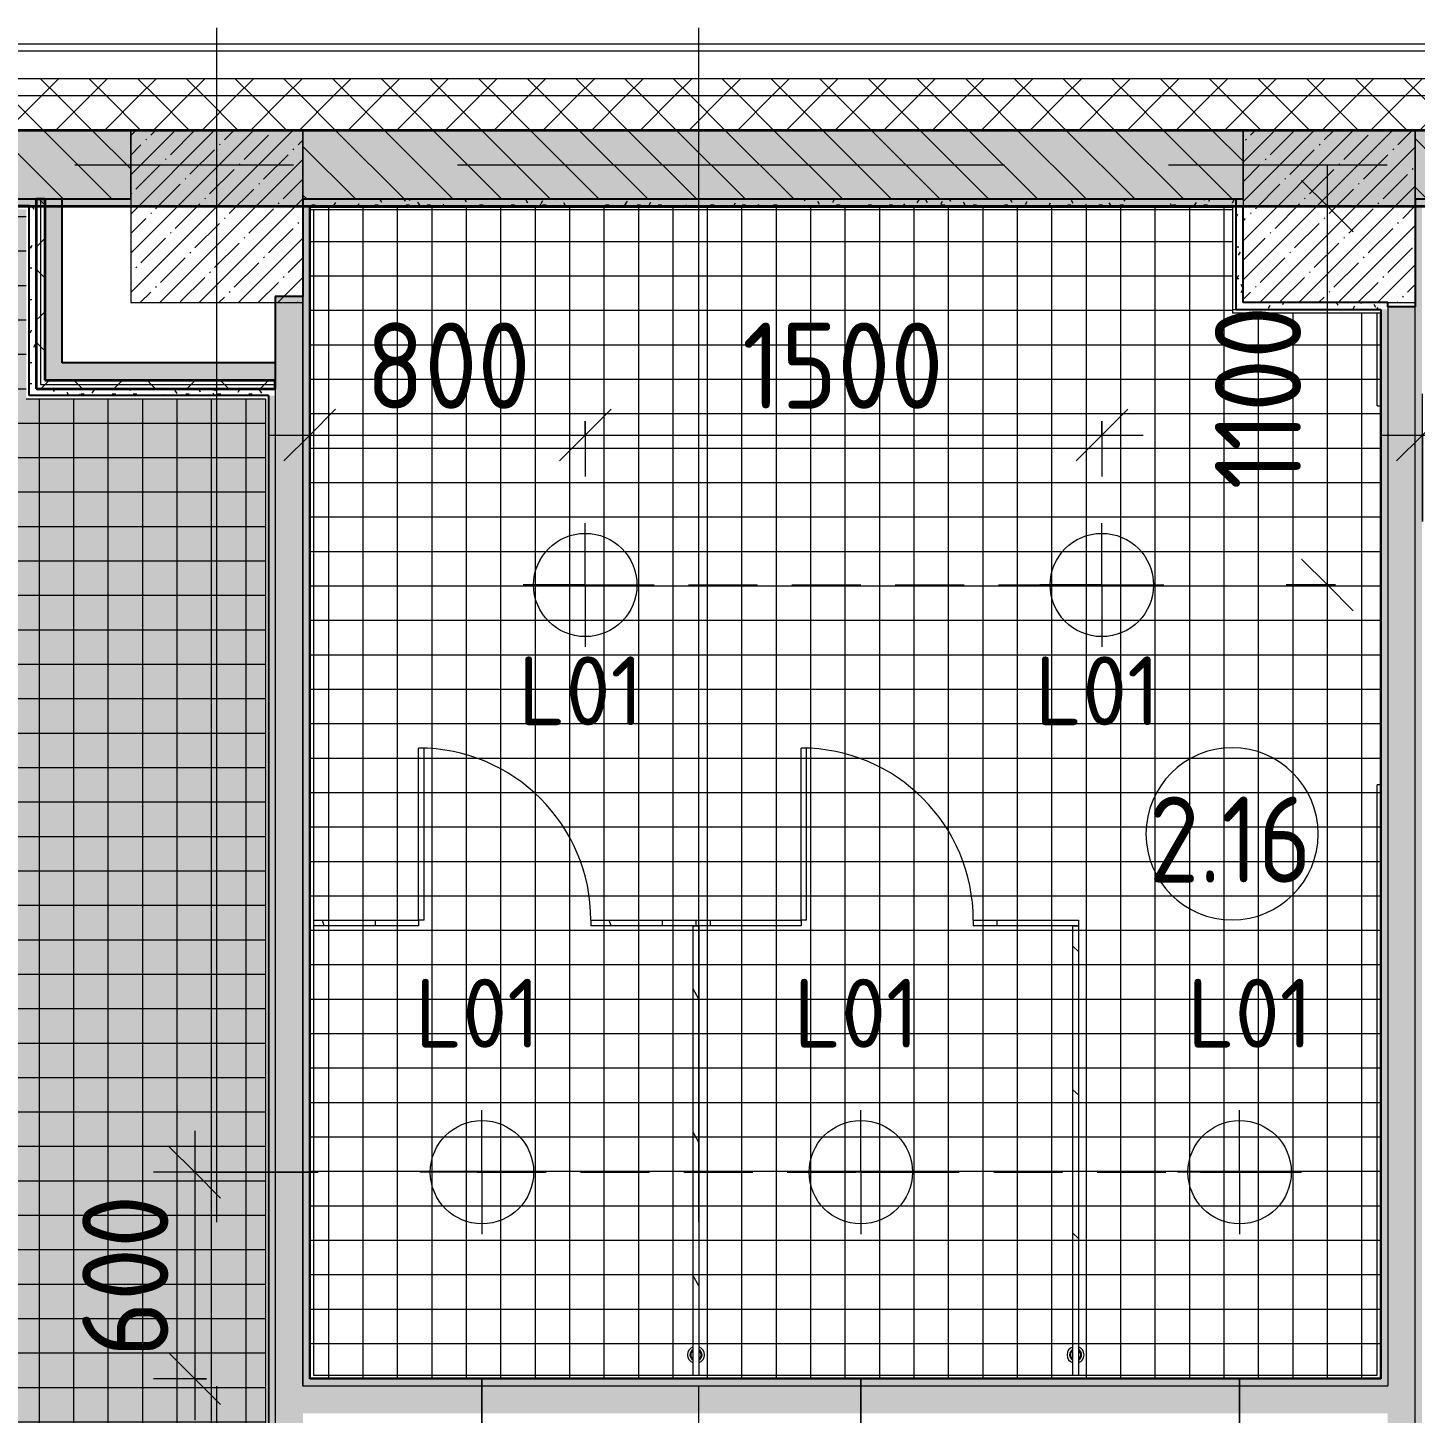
# Model space of a CAD drawing. Header units: millimetres. Extents: x 35098 to 231722, y -8553 to 29000.
# Drawn here: x 70011 to 74040, y 23375 to 27398 of the extents above; entities that cross this region are included whole.
import ezdxf

# ---------------------------------------------------------------- set-up
doc = ezdxf.new("R2010")
doc.units = ezdxf.units.MM
doc.linetypes.add('ADSK_Штрих_ш2 п1', pattern=[300, 200, -100])
doc.linetypes.add('Осевая', pattern=[3175, 635, -476.25, 1587.5, -476.25])
for name, color, linetype, lineweight in [('A-ANNO-DIMS', 7, 'Continuous', 9), ('A-ANNO-DIMS-100', 7, 'Continuous', 9), ('A-AREA-IDEN', 7, 'Continuous', 9), ('A-CLNG-PATT', 7, 'Continuous', 9), ('A-DETL-1', 7, 'ADSK_Штрих_ш2 п1', 9), ('A-DOOR', 7, 'Continuous', 9), ('A-GENM', 7, 'Continuous', 9), ('A-WALL', 7, 'Continuous', 9), ('E-LITE-EQPM-IDEN', 7, 'Continuous', 9), ('I-WALL', 7, 'Continuous', 9), ('S-COLS', 7, 'Continuous', 9), ('Оси', 7, 'Continuous', 9), ('Оси-2', 7, 'Осевая', 9)]:
    doc.layers.add(name, color=color, linetype=linetype, lineweight=lineweight)
for name, color, linetype, lineweight, true_color in [('A-ANNO-NOTE', 1, 'Continuous', 9, 0xff0000), ('A-CLNG-1', 7, 'Continuous', 9, 0xc0c0c0), ('A-WALL-1', 7, 'Continuous', 25, 0x3c3c3c), ('A-WALL-2', 7, 'Continuous', 13, 0x3c3c3c), ('A-WALL-3', 7, 'Continuous', 35, 0x3c3c3c), ('A-WALL-FNSH-1', 7, 'Continuous', 9, 0x3c3c3c), ('A-WALL-FNSH-2', 7, 'Continuous', 13, 0x3c3c3c)]:
    doc.layers.add(name, color=color, linetype=linetype, lineweight=lineweight, true_color=true_color)
doc.layers.add('A-CLNG-PATT-1', color=7, linetype='Continuous', lineweight=9, transparency=1)
doc.styles.add('GOST Common', font='GOST_Common.ttf', dxfattribs={"height": 200})
doc.styles.add('GOST Common_1', font='GOST_Common.ttf', dxfattribs={"width": 0.9, "height": 250})
doc.styles.add('ISOCPEUR', font='isocpeur.ttf', dxfattribs={"width": 0.9, "height": 250})
doc.dimstyles.new('ISO-2_5_0_9К_БОЛЬШОЙ', dxfattribs={"dimscale": 304.8, "dimtxt": 248.995294, "dimasz": 0.492126, "dimexe": 0.393701, "dimexo": 0.984252, "dimgap": 0, "dimtad": 1, "dimdec": 0, "dimrnd": 10, "dimzin": 0, "dimdsep": 46, "dimtxsty": 'ISOCPEUR', "dimblk1": 'OBLIQUE', "dimblk2": 'OBLIQUE', "dimsah": 1, "dimcen": 0.09, "dimdle": 0.393701, "dimazin": 0, "dimtfac": 1, "dimtdec": 4, "dimtix": 1, "dimtmove": 0, "dimatfit": 3, "dimfxl": 1, "dimtvp": 1, "dimtolj": 1, "dimtzin": 0, "dimarcsym": 2})
pattern_1 = [(135, (0, 0), (-75.43415, -75.43415), [106.68, -17.78, 3.556, -17.78]), (135, (0, 75.39), (-75.43415, -75.43415), []), (50, (0, 0), (127.52922, -11.15758), [13.335, -146.685]), (355, (0, 0), (-24.66966, 133.74002), [10.668, -117.348]), (100.451, (10.63, -0.93), (102.85973, 122.58178), [11.333, -124.663]), (46.184, (0, 35.56), (189.75516, -29.43036), [20.002, -220.027]), (96.636, (15.81, 33.1), (166.1822, 173.1996), [17, -186.995]), (351.184, (0, 35.56), (166.18393, 173.19757), [16.002, -176.022]), (21, (17.78, 26.67), (106.13027, -71.58603), [13.335, -146.685]), (326, (17.78, 26.67), (43.26188, 128.93175), [10.668, -117.348]), (71.451, (26.62, 20.7), (149.39198, 57.34505), [11.333, -124.663]), (37.5, (0, 0), (2.162228, 59.188357), [3.353, -112.573, 3.353, -115.773, -117.792]), (37.5, (0, 0), (2.162228, 59.188357), [-235.052, 3.353, -114.44]), (7.5, (0, 0), (46.773857, 70.12615), [3.353, -64.567, 3.353, -109.906, -44.894]), (7.5, (0, 0), (46.773857, 70.12615), [-181.178, 3.353, -41.542]), (327.5, (-39.65, 0), (94.91367, -4.010093), [3.353, -41.097, 3.353, -135.331, -184.023]), (327.5, (-39.65, 0), (94.91367, -4.010093), [-183.134, 3.353, -180.67]), (317.5, (-57.43, 0), (103.69057, 17.79882), [3.353, -54.432, 3.353, -88.748, -130.683]), (317.5, (-57.43, 0), (103.69057, 17.79882), [-149.885, 3.353, -127.33])]
pattern_2 = [(45, (0, 0), (-57.02463, 57.02463), []), (45, (57.025, 0), (-57.02463, 57.02463), [100.806, -20.161, 3.353, -16.808])]
pattern_3 = [(45, (0, 0), (-70.71068, 70.71068), []), (135, (0, 0), (-70.71068, -70.71068), [])]
pattern_4 = [(0, (0, 0), (121.92, 30.48), [10.058, -81.382, 10.058, -81.382, -487.68]), (0, (0, 0), (121.92, 30.48), [-182.88, 10.058, -172.822, 10.058, -81.382, -213.36]), (0, (0, 0), (121.92, 30.48), [-457.2, 10.058, -50.902, 10.058, -142.342]), (120, (45.72, 15.24), (-87.356454, 90.345817), [10.058, -81.382, 10.058, -81.382, -487.68]), (120, (45.72, 15.24), (-87.356454, 90.345817), [-182.88, 10.058, -172.822, 10.058, -81.382, -213.36]), (120, (45.72, 15.24), (-87.356454, 90.345817), [-457.2, 10.058, -50.902, 10.058, -142.342]), (240, (60.96, 76.2), (-34.563546, -120.825817), [10.058, -81.382, 10.058, -81.382, -487.68]), (240, (60.96, 76.2), (-34.563546, -120.825817), [-182.88, 10.058, -172.822, 10.058, -81.382, -213.36]), (240, (60.96, 76.2), (-34.563546, -120.825817), [-457.2, 10.058, -50.902, 10.058, -142.342])]
pattern_5 = [(45, (0, 0), (-106.06602, 106.06602), []), (135, (0, 0), (-106.06602, -106.06602), [])]
pattern_6 = [(108.435, (-70732.71, -24798.48), (-416.50086, 832.99954), [158.051, -1159.038]), (139.399, (-70782.69, -24648.54), (-2499.010644, 2082.486787), [76.799, -3763.143]), (136.848, (-70424.5, -24598.56), (-6247.5402574, 5830.957739), [182.691, -8951.868]), (109.983, (-70557.78, -24473.61), (-1249.49393, 3332.002656), [97.5, -4777.508]), (90, (-70591.1, -24798.5), (-416.5, 416.5), [83.3, -333.2]), (118.443, (-70591.1, -24715.18), (2915.5071394, -5414.4962996), [227.365, -11140.87]), (84.289, (-70699.39, -24515.26), (-416.5263, -3748.496867), [83.716, -4102.058]), (129.806, (-70691.06, -24431.96), (1666.01521, -2082.48651), [65.059, -3187.91])]
pattern_7 = [(108.435, (-71843.08, -24798.48), (-416.50086, 832.99954), [158.051, -1159.038]), (139.399, (-71893.06, -24648.54), (-2499.010644, 2082.486787), [76.799, -3763.143]), (136.848, (-71534.869, -24598.56), (-6247.5402574, 5830.957739), [182.691, -8951.868]), (109.983, (-71668.15, -24473.61), (-1249.49393, 3332.002656), [97.5, -4777.508]), (90, (-71701.47, -24798.5), (-416.5, 416.5), [83.3, -333.2]), (118.443, (-71701.469, -24715.18), (2915.5071394, -5414.4962996), [227.365, -11140.87]), (84.289, (-71809.76, -24515.26), (-416.5263, -3748.496867), [83.716, -4102.058]), (129.806, (-71801.43, -24431.96), (1666.01521, -2082.48651), [65.059, -3187.91])]

# ---------------------------------------------------------------- blocks, each defined once
blk = doc.blocks.new('131_Сантехническая перегородка_Дверь - СД-1-V49-План расстановки осветительного оборудования 2 этажа в осях 12-23')
at = {"layer": 'A-DOOR'}
h = blk.add_hatch(dxfattribs=at)
h.set_pattern_fill('FP_65', color=256, style=0, pattern_type=2)
h.set_pattern_definition(pattern_6)
h.paths.add_polyline_path([(1110.4, -8), (1110.4, 8), (805.2, 8), (805.2, -8), (900.8, -8)])
at = {"layer": 'A-GENM'}
h = blk.add_hatch(dxfattribs=at)
h.set_pattern_fill('FP_65', color=256, style=0, pattern_type=2)
h.set_pattern_definition(pattern_6)
h.paths.add_polyline_path([(305.2, -8), (305.2, 8), (0, 8), (0, -8)])
at = {"layer": 'A-DOOR'}
for p, q in [((321.2, 508), (305.2, 508)), ((305.2, 8), (305.2, 508)), ((321.2, 8), (321.2, 508)), ((321.2, 8), (305.2, 8))]:
    blk.add_line(p, q, dxfattribs=at)
blk.add_arc((305.2, 8), 500, 360, 90, dxfattribs=at)
at = {"layer": 'A-GENM'}
for p, q in [((0, 8), (305.2, 8)), ((305.2, 8), (305.2, -8)), ((805.2, 8), (1110.4, 8)), ((805.2, 8), (805.2, -8)), ((1110.4, 8), (1110.4, -8)), ((305.2, -8), (0, -8)), ((1110.4, -8), (805.2, -8))]:
    blk.add_line(p, q, dxfattribs=at)
blk = doc.blocks.new('131_Сантехническая перегородка - СП-4-V50-План расстановки осветительного оборудования 2 этажа в осях 12-23')
at = {"layer": 'A-GENM'}
h = blk.add_hatch(dxfattribs=at)
h.set_pattern_fill('FP_66', color=256, style=0, pattern_type=2)
h.set_pattern_definition([(18.435, (-23460.48, 71843.08), (832.99954, 416.50086), [158.051, -1159.038]), (49.399, (-23310.54, 71893.06), (2082.486787, 2499.010644), [76.799, -3763.143]), (46.848, (-23260.56, 71534.869), (5830.957739, 6247.5402574), [182.691, -8951.868]), (19.983, (-23135.61, 71668.15), (3332.002656, 1249.49393), [97.5, -4777.508]), (0, (-23460.5, 71701.47), (416.5, 416.5), [83.3, -333.2]), (28.443, (-23377.18, 71701.469), (-5414.4962996, -2915.5071394), [227.365, -11140.87]), (354.289, (-23177.26, 71809.76), (-3748.496867, 416.5263), [83.716, -4102.058]), (39.806, (-23093.96, 71801.43), (-2082.48651, -1666.01521), [65.059, -3187.91])])
h.paths.add_polyline_path([(25.5, 8), (25.5, -8), (1330, -8), (1330, 8), (36.9, 8)])
for p, q in [((25.5, 8), (1330, 8)), ((1330, 8), (1330, -8)), ((1330, -8), (25.5, -8))]:
    blk.add_line(p, q, dxfattribs=at)
at = {"layer": 'A-GENM', "flags": 128}
for points in [[(97, 8), (96.7, 8.5), (96.3, 9), (95.9, 9.5), (95.5, 9.9), (95.1, 10.4), (94.7, 10.8), (94.3, 11.2), (93.8, 11.6), (93.3, 12), (92.9, 12.3), (92.4, 12.7), (91.8, 13), (91.3, 13.3), (90.8, 13.6), (90.2, 13.8), (89.7, 14), (89.1, 14.3), (88.5, 14.4), (88, 14.6), (87.4, 14.7), (86.8, 14.9), (86.2, 14.9), (85.6, 15), (85, 15.1), (84.4, 15.1), (83.8, 15.1), (83.2, 15), (82.6, 15), (82, 14.9), (81.4, 14.8), (80.8, 14.7), (80.2, 14.5), (79.6, 14.4), (79.1, 14.2), (78.5, 13.9), (77.9, 13.7), (77.4, 13.4), (76.9, 13.2), (76.4, 12.9), (75.8, 12.5), (75.3, 12.2), (74.9, 11.8), (74.4, 11.4), (74, 11), (73.5, 10.6), (73.1, 10.2), (72.7, 9.7), (72.3, 9.3), (72, 8.8), (71.6, 8.3), (71.4, 8)], [(71.4, -8), (71.8, -8.5), (72.1, -9), (72.5, -9.5), (72.9, -9.9), (73.3, -10.4), (73.7, -10.8), (74.1, -11.2), (74.6, -11.6), (75.1, -12), (75.6, -12.3), (76.1, -12.7), (76.6, -13), (77.1, -13.3), (77.6, -13.6), (78.2, -13.8), (78.7, -14), (79.3, -14.3), (79.9, -14.4), (80.5, -14.6), (81.1, -14.7), (81.6, -14.9), (82.2, -14.9), (82.8, -15), (83.4, -15.1), (84, -15.1), (84.6, -15.1), (85.2, -15), (85.8, -15), (86.4, -14.9), (87, -14.8), (87.6, -14.7), (88.2, -14.5), (88.8, -14.4), (89.4, -14.2), (89.9, -13.9), (90.5, -13.7), (91, -13.4), (91.6, -13.2), (92.1, -12.9), (92.6, -12.5), (93.1, -12.2), (93.6, -11.8), (94, -11.4), (94.5, -11), (94.9, -10.6), (95.3, -10.2), (95.7, -9.7), (96.1, -9.3), (96.5, -8.8), (96.8, -8.3), (97, -8)]]:
    blk.add_lwpolyline(points, dxfattribs=at)
at = {"layer": 'A-GENM'}
for radius, start, end in [(24.6, 19.9113, 160.0887), (17.6, 28.9731, 151.0269), (15.1, 78.8699, 146.2189), (15.1, 33.7811, 53.124), (24.6, 199.9113, 340.0887), (17.6, 208.9731, 331.0269), (15.1, 213.7811, 233.124), (15.1, 258.8699, 326.2189)]:
    blk.add_arc((84.2, 0), radius, start, end, dxfattribs=at)
blk = doc.blocks.new('131_Сантехническая перегородка_Дверь - СД-1-V51-План расстановки осветительного оборудования 2 этажа в осях 12-23')
at = {"layer": 'A-DOOR'}
h = blk.add_hatch(dxfattribs=at)
h.set_pattern_fill('FP_67', color=256, style=0, pattern_type=2)
h.set_pattern_definition(pattern_7)
h.paths.add_polyline_path([(1110.4, -8), (1110.4, 8), (805.2, 8), (805.2, -8)])
at = {"layer": 'A-GENM'}
h = blk.add_hatch(dxfattribs=at)
h.set_pattern_fill('FP_67', color=256, style=0, pattern_type=2)
h.set_pattern_definition(pattern_7)
h.paths.add_polyline_path([(305.2, -8), (305.2, 8), (0, 8), (0, -8), (18.3, -8)])
at = {"layer": 'A-DOOR'}
for p, q in [((321.2, 508), (305.2, 508)), ((305.2, 8), (305.2, 508)), ((321.2, 8), (321.2, 508)), ((321.2, 8), (305.2, 8))]:
    blk.add_line(p, q, dxfattribs=at)
blk.add_arc((305.2, 8), 500, 360, 90, dxfattribs=at)
at = {"layer": 'A-GENM'}
for p, q in [((0, 8), (305.2, 8)), ((0, 8), (0, -8)), ((305.2, 8), (305.2, -8)), ((805.2, 8), (1110.4, 8)), ((805.2, 8), (805.2, -8)), ((1110.4, 8), (1110.4, -8)), ((305.2, -8), (0, -8)), ((1110.4, -8), (805.2, -8))]:
    blk.add_line(p, q, dxfattribs=at)
blk = doc.blocks.new('131_Сантехническая перегородка - СП-4-V52-План расстановки осветительного оборудования 2 этажа в осях 12-23')
at = {"layer": 'A-GENM'}
h = blk.add_hatch(dxfattribs=at)
h.set_pattern_fill('FP_68', color=256, style=0, pattern_type=2)
h.set_pattern_definition([(18.435, (-23460.48, 72945.45), (832.99954, 416.50086), [158.051, -1159.038]), (49.399, (-23310.54, 72995.427), (2082.486787, 2499.010644), [76.799, -3763.143]), (46.848, (-23260.56, 72637.237), (5830.957739, 6247.5402574), [182.691, -8951.868]), (19.983, (-23135.61, 72770.517), (3332.002656, 1249.49393), [97.5, -4777.508]), (0, (-23460.5, 72803.84), (416.5, 416.5), [83.3, -333.2]), (28.443, (-23377.18, 72803.837), (-5414.4962996, -2915.5071394), [227.365, -11140.87]), (354.289, (-23177.26, 72912.127), (-3748.496867, 416.5263), [83.716, -4102.058]), (39.806, (-23093.96, 72903.797), (-2082.48651, -1666.01521), [65.059, -3187.91])])
h.paths.add_polyline_path([(25.5, 8), (25.5, -8), (1330, -8), (1330, 8), (36.9, 8)])
for p, q in [((25.5, 8), (1330, 8)), ((1330, 8), (1330, -8)), ((1330, -8), (25.5, -8))]:
    blk.add_line(p, q, dxfattribs=at)
at = {"layer": 'A-GENM', "flags": 128}
for points in [[(97, 8), (96.7, 8.5), (96.3, 9), (95.9, 9.5), (95.5, 9.9), (95.1, 10.4), (94.7, 10.8), (94.3, 11.2), (93.8, 11.6), (93.3, 12), (92.9, 12.3), (92.4, 12.7), (91.8, 13), (91.3, 13.3), (90.8, 13.6), (90.2, 13.8), (89.7, 14), (89.1, 14.3), (88.5, 14.4), (88, 14.6), (87.4, 14.7), (86.8, 14.9), (86.2, 14.9), (85.6, 15), (85, 15.1), (84.4, 15.1), (83.8, 15.1), (83.2, 15), (82.6, 15), (82, 14.9), (81.4, 14.8), (80.8, 14.7), (80.2, 14.5), (79.6, 14.4), (79.1, 14.2), (78.5, 13.9), (77.9, 13.7), (77.4, 13.4), (76.9, 13.2), (76.4, 12.9), (75.8, 12.5), (75.3, 12.2), (74.9, 11.8), (74.4, 11.4), (74, 11), (73.5, 10.6), (73.1, 10.2), (72.7, 9.7), (72.3, 9.3), (72, 8.8), (71.6, 8.3), (71.4, 8)], [(71.4, -8), (71.8, -8.5), (72.1, -9), (72.5, -9.5), (72.9, -9.9), (73.3, -10.4), (73.7, -10.8), (74.1, -11.2), (74.6, -11.6), (75.1, -12), (75.6, -12.3), (76.1, -12.7), (76.6, -13), (77.1, -13.3), (77.6, -13.6), (78.2, -13.8), (78.7, -14), (79.3, -14.3), (79.9, -14.4), (80.5, -14.6), (81.1, -14.7), (81.6, -14.9), (82.2, -14.9), (82.8, -15), (83.4, -15.1), (84, -15.1), (84.6, -15.1), (85.2, -15), (85.8, -15), (86.4, -14.9), (87, -14.8), (87.6, -14.7), (88.2, -14.5), (88.8, -14.4), (89.4, -14.2), (89.9, -13.9), (90.5, -13.7), (91, -13.4), (91.6, -13.2), (92.1, -12.9), (92.6, -12.5), (93.1, -12.2), (93.6, -11.8), (94, -11.4), (94.5, -11), (94.9, -10.6), (95.3, -10.2), (95.7, -9.7), (96.1, -9.3), (96.5, -8.8), (96.8, -8.3), (97, -8)]]:
    blk.add_lwpolyline(points, dxfattribs=at)
at = {"layer": 'A-GENM'}
for radius, start, end in [(24.6, 19.9113, 160.0887), (17.6, 28.9731, 151.0269), (15.1, 78.8699, 146.2189), (15.1, 33.7811, 53.124), (24.6, 199.9113, 340.0887), (17.6, 208.9731, 331.0269), (15.1, 213.7811, 233.124), (15.1, 258.8699, 326.2189)]:
    blk.add_arc((84.2, 0), radius, start, end, dxfattribs=at)
blk = doc.blocks.new('DIMBLOCK37-План расстановки осветительного оборудования 2 этажа в осях 12-23')
at = {"layer": 'A-ANNO-DIMS-100'}
for p, q in [((74061, 25963.9), (74061, 26335.3)), ((74862, 26099.3), (74862, 26335.3)), ((73941, 26215.3), (74862, 26215.3)), ((74061, 26215.3), (74061, 25963.9)), ((74862, 26215.3), (74862, 26099.3))]:
    blk.add_line(p, q, dxfattribs=at)
at = {"layer": 'A-ANNO-DIMS-100', "lineweight": 20}
for p, q in [((74061, 26215.3), (74136, 26290.3)), ((74862, 26215.3), (74937, 26290.3)), ((74061, 26215.3), (73986, 26140.3)), ((74862, 26215.3), (74787, 26140.3))]:
    blk.add_line(p, q, dxfattribs=at)
at = {"layer": 'A-ANNO-DIMS-100', "color": 0, "insert": (74224.5, 26542), "char_height": 250, "width": 568.858, "attachment_point": 1, "line_spacing_factor": 1.149209, "style": 'ISOCPEUR'}
blk.add_mtext('800', dxfattribs=at)
blk = doc.blocks.new('_Oblique')
at = {"color": 0, "linetype": 'ByBlock', "lineweight": -2}
blk.add_line((-0.5, -0.5), (0.5, 0.5), dxfattribs=at)
blk = doc.blocks.new('DIMBLOCK47-План расстановки осветительного оборудования 2 этажа в осях 12-23')
at = {"layer": 'A-ANNO-DIMS-100'}
for p, q in [((70830, 26021.4), (70830, 26335.3)), ((71630, 26255.4), (71630, 26095.3)), ((71630, 26215.3), (71630, 26255.4)), ((70710, 26215.3), (71630, 26215.3)), ((70830, 26215.3), (70830, 26021.4))]:
    blk.add_line(p, q, dxfattribs=at)
at = {"layer": 'A-ANNO-DIMS-100', "lineweight": 20}
for p, q in [((70830, 26215.3), (70905, 26290.3)), ((71630, 26215.3), (71705, 26290.3)), ((70830, 26215.3), (70755, 26140.3)), ((71630, 26215.3), (71555, 26140.3))]:
    blk.add_line(p, q, dxfattribs=at)
at = {"layer": 'A-ANNO-DIMS-100', "color": 0, "insert": (70993, 26542), "char_height": 250, "width": 568.858, "attachment_point": 1, "line_spacing_factor": 1.149209, "style": 'ISOCPEUR'}
blk.add_mtext('800', dxfattribs=at)
blk = doc.blocks.new('DIMBLOCK48-План расстановки осветительного оборудования 2 этажа в осях 12-23')
at = {"layer": 'A-ANNO-DIMS-100', "lineweight": 20}
for p, q in [((71630, 26215.3), (71705, 26290.3)), ((73130, 26215.3), (73205, 26290.3)), ((71630, 26215.3), (71555, 26140.3)), ((73130, 26215.3), (73055, 26140.3))]:
    blk.add_line(p, q, dxfattribs=at)
at = {"layer": 'A-ANNO-DIMS-100'}
for p, q in [((71630, 26255.4), (71630, 26095.3)), ((71630, 26215.3), (71630, 26255.4)), ((73130, 26255.4), (73130, 26095.3)), ((73130, 26215.3), (73130, 26255.4)), ((71630, 26215.3), (73250, 26215.3))]:
    blk.add_line(p, q, dxfattribs=at)
at = {"layer": 'A-ANNO-DIMS-100', "color": 0, "insert": (72085.5, 26542), "char_height": 250, "width": 706.764, "attachment_point": 1, "line_spacing_factor": 1.149209, "style": 'ISOCPEUR'}
blk.add_mtext('1500', dxfattribs=at)
blk = doc.blocks.new('DIMBLOCK49-План расстановки осветительного оборудования 2 этажа в осях 12-23')
at = {"layer": 'A-ANNO-DIMS-100'}
for p, q in [((71330, 23477.5), (71330, 22708.4)), ((71330, 22828.4), (71330, 23477.5)), ((70830, 23155), (70830, 22708.4)), ((70830, 22828.4), (70830, 23155)), ((70710, 22828.4), (71330, 22828.4))]:
    blk.add_line(p, q, dxfattribs=at)
at = {"layer": 'A-ANNO-DIMS-100', "lineweight": 20}
for p, q in [((70830, 22828.4), (70905, 22903.4)), ((71330, 22828.4), (71405, 22903.4)), ((70830, 22828.4), (70755, 22753.4)), ((71330, 22828.4), (71255, 22753.4))]:
    blk.add_line(p, q, dxfattribs=at)
at = {"layer": 'A-ANNO-DIMS-100', "color": 0, "insert": (70843, 23155), "char_height": 250, "width": 568.858, "attachment_point": 1, "line_spacing_factor": 1.149209, "style": 'ISOCPEUR'}
blk.add_mtext('500', dxfattribs=at)
blk = doc.blocks.new('DIMBLOCK50-План расстановки осветительного оборудования 2 этажа в осях 12-23')
at = {"layer": 'A-ANNO-DIMS-100'}
for p, q in [((71330, 23477.5), (71330, 22708.4)), ((71330, 22828.4), (71330, 23477.5)), ((72430, 23477.5), (72430, 22708.4)), ((72430, 22828.4), (72430, 23477.5)), ((71330, 22828.4), (72430, 22828.4))]:
    blk.add_line(p, q, dxfattribs=at)
at = {"layer": 'A-ANNO-DIMS-100', "lineweight": 20}
for p, q in [((71330, 22828.4), (71405, 22903.4)), ((72430, 22828.4), (72505, 22903.4)), ((71330, 22828.4), (71255, 22753.4)), ((72430, 22828.4), (72355, 22753.4))]:
    blk.add_line(p, q, dxfattribs=at)
at = {"layer": 'A-ANNO-DIMS-100', "color": 0, "insert": (71607.1, 23155), "char_height": 250, "width": 655.049, "attachment_point": 1, "line_spacing_factor": 1.149209, "style": 'ISOCPEUR'}
blk.add_mtext('1100', dxfattribs=at)
blk = doc.blocks.new('DIMBLOCK51-План расстановки осветительного оборудования 2 этажа в осях 12-23')
at = {"layer": 'A-ANNO-DIMS-100'}
for p, q in [((72430, 23477.5), (72430, 22708.4)), ((72430, 22828.4), (72430, 23477.5)), ((73530, 23477.5), (73530, 22708.4)), ((73530, 22828.4), (73530, 23477.5)), ((72430, 22828.4), (73650, 22828.4))]:
    blk.add_line(p, q, dxfattribs=at)
at = {"layer": 'A-ANNO-DIMS-100', "lineweight": 20}
for p, q in [((72430, 22828.4), (72505, 22903.4)), ((73530, 22828.4), (73605, 22903.4)), ((72430, 22828.4), (72355, 22753.4)), ((73530, 22828.4), (73455, 22753.4))]:
    blk.add_line(p, q, dxfattribs=at)
at = {"layer": 'A-ANNO-DIMS-100', "color": 0, "insert": (72707.1, 23155), "char_height": 250, "width": 655.049, "attachment_point": 1, "line_spacing_factor": 1.149209, "style": 'ISOCPEUR'}
blk.add_mtext('1100', dxfattribs=at)
blk = doc.blocks.new('DIMBLOCK52-План расстановки осветительного оборудования 2 этажа в осях 12-23')
at = {"layer": 'A-ANNO-DIMS-100'}
for p, q in [((70496, 24195), (70496, 23355)), ((70854.6, 24075), (70376, 24075)), ((70496, 24075), (70854.6, 24075)), ((70530, 23475), (70376, 23475)), ((70496, 23475), (70530, 23475))]:
    blk.add_line(p, q, dxfattribs=at)
at = {"layer": 'A-ANNO-DIMS-100', "lineweight": 20}
for p, q in [((70496, 24075), (70421, 24150)), ((70496, 24075), (70571, 24000)), ((70496, 23475), (70421, 23550)), ((70496, 23475), (70571, 23400))]:
    blk.add_line(p, q, dxfattribs=at)
at = {"layer": 'A-ANNO-DIMS-100', "color": 0, "insert": (70169.4, 23538), "char_height": 250, "width": 568.858, "attachment_point": 1, "rotation": 90, "line_spacing_factor": 1.149209, "style": 'ISOCPEUR'}
blk.add_mtext('600', dxfattribs=at)
blk = doc.blocks.new('DIMBLOCK53-План расстановки осветительного оборудования 2 этажа в осях 12-23')
at = {"layer": 'A-ANNO-DIMS-100'}
for p, q in [((73784.8, 25660), (73784.8, 27000)), ((73820, 26880), (73664.8, 26880)), ((73784.8, 26880), (73820, 26880)), ((73808.3, 25780), (73664.8, 25780)), ((73784.8, 25780), (73808.3, 25780))]:
    blk.add_line(p, q, dxfattribs=at)
at = {"layer": 'A-ANNO-DIMS-100', "lineweight": 20}
for p, q in [((73784.8, 26880), (73709.8, 26955)), ((73784.8, 26880), (73859.8, 26805)), ((73784.8, 25780), (73709.8, 25855)), ((73784.8, 25780), (73859.8, 25705))]:
    blk.add_line(p, q, dxfattribs=at)
at = {"layer": 'A-ANNO-DIMS-100', "color": 0, "insert": (73458.2, 26057.1), "char_height": 250, "width": 655.049, "attachment_point": 1, "rotation": 90, "line_spacing_factor": 1.149209, "style": 'ISOCPEUR'}
blk.add_mtext('1100', dxfattribs=at)
blk = doc.blocks.new('Марка_Помещения - Номер-25198446-План расстановки осветительного оборудования 2 этажа в осях 12-23')
at = {"layer": 'A-AREA-IDEN'}
for start, end in [(360, 180), (180, 360)]:
    blk.add_arc((0, 0), 2.5, start, end, dxfattribs=at)

msp = doc.modelspace()

# ---------------------------------------------------------------- hatches: boundary and pattern name
at = {"layer": 'A-CLNG-PATT'}
h = msp.add_hatch(dxfattribs=at)
h.set_pattern_fill('FP_76', color=256, style=0, pattern_type=2)
h.set_pattern_definition([(270, (72385, 25177.5), (100, 6e-15), []), (0, (72385, 25177.5), (0, 100), [])])
h.paths.add_polyline_path([(73939, 23476), (73939, 26569), (73509, 26569), (73509, 26879), (70831, 26879), (70831, 23476), (73196.3, 23476)])
h = msp.add_hatch(dxfattribs=at)
h.set_pattern_fill('FP_78', color=256, style=0, pattern_type=2)
h.set_pattern_definition([(270, (68745, 22850), (100, 6e-15), []), (0, (68745, 22850), (0, 100), [])])
h.paths.add_polyline_path([(70287.3, 18829), (70701, 18829), (70701, 20621), (70281, 20621), (70281, 21179), (70701, 21179), (70701, 22671), (70281, 22671), (70281, 23229), (70701, 23229), (70701, 26321), (70006.6, 26321), (70006.6, 26871), (66789, 26871), (66789, 18829), (67378.4, 18829)])
at = {"layer": 'A-CLNG-PATT-1'}
msp.add_hatch(color=256, dxfattribs=at).paths.add_polyline_path([(70287.3, 18829), (70701, 18829), (70701, 20621), (70281, 20621), (70281, 21179), (70701, 21179), (70701, 22671), (70281, 22671), (70281, 23229), (70701, 23229), (70701, 26321), (70006.6, 26321), (70006.6, 26871), (66789, 26871), (66789, 18829), (70281, 18829)])
at = {"layer": 'A-WALL'}
h = msp.add_hatch(dxfattribs=at)
h.set_pattern_fill('FP_20', color=256, style=0, pattern_type=2)
h.set_pattern_definition(pattern_3)
h.paths.add_polyline_path([(84490.7, 27200), (84490.7, 27250), (42010, 27250), (42010, 27200), (81923.3, 27200)])
h = msp.add_hatch(dxfattribs=at)
h.set_pattern_fill('FP_20', color=256, style=0, pattern_type=2)
h.set_pattern_definition(pattern_3)
h.paths.add_polyline_path([(84490.7, 27100), (84490.7, 27200), (42060, 27200), (42060, 27100), (84200, 27100)])
at = {"layer": 'I-WALL'}
h = msp.add_hatch(dxfattribs=at)
h.set_pattern_fill('FP_19', color=256, style=0, pattern_type=2)
h.set_pattern_definition([(135, (0, 0), (-70.71068, -70.71068), [])])
h.paths.add_polyline_path([(84105, 26900), (84200, 26900), (84200, 27100), (81150, 27100), (81150, 26900), (84100.7, 26900)])
h.paths.add_polyline_path([(80468.8, 26900), (80650, 26900), (80650, 27100), (77250, 27100), (77250, 26900), (79014.3, 26900)])
h.paths.add_polyline_path([(76750, 26900), (76750, 27100), (74040, 27100), (74040, 26900), (76468.9, 26900)])
h.paths.add_polyline_path([(73540, 26900), (73540, 27100), (70810, 27100), (70810, 26900), (73196.3, 26900)])
h.paths.add_polyline_path([(70310, 26900), (70310, 27100), (66760, 27100), (66760, 26900), (70287.3, 26900)])
h.paths.add_polyline_path([(66160, 26900), (66160, 27100), (50364.8, 27100), (50364.8, 26900), (65923.9, 26900)])
h = msp.add_hatch(dxfattribs=at)
h.set_pattern_fill('FP_17', color=256, style=0, pattern_type=2)
h.set_pattern_definition(pattern_2)
h.paths.add_polyline_path([(84100.7, 26880), (84200.7, 26880), (84200, 26900), (84100.7, 26900), (84100.7, 27100), (66760, 27100), (66760, 26880), (83377.8, 26880)])
h = msp.add_hatch(dxfattribs=at)
h.set_pattern_fill('FP_46', color=256, style=0, pattern_type=2)
h.set_pattern_definition(pattern_4)
h.paths.add_polyline_path([(70015.6, 26880), (70035.6, 26880), (70035.6, 26900), (66760, 26900), (66760, 26880), (69560.1, 26880)])
h = msp.add_hatch(dxfattribs=at)
h.set_pattern_fill('FP_46', color=256, style=0, pattern_type=2)
h.set_pattern_definition(pattern_4)
h.paths.add_polyline_path([(70015.6, 26330), (70035.6, 26330), (70035.6, 26880), (70015.6, 26880), (70015.6, 26392.8)])
h = msp.add_hatch(dxfattribs=at)
h.set_pattern_fill('FP_55', color=256, style=0, pattern_type=2)
h.set_pattern_definition(pattern_5)
h.paths.add_polyline_path([(70048.1, 26362.5), (70048.1, 26900), (70035.6, 26900), (70035.6, 26362.5)])
h = msp.add_hatch(dxfattribs=at)
h.set_pattern_fill('FP_55', color=256, style=0, pattern_type=2)
h.set_pattern_definition(pattern_5)
h.paths.add_polyline_path([(70048.1, 26375), (70060.6, 26375), (70060.6, 26900), (70048.1, 26900), (70048.1, 26392.8)])
for points in [[(70110.6, 26425), (70110.6, 26900), (70060.6, 26900), (70060.6, 26425)], [(70730, 26375), (70730, 26425), (70060.6, 26425), (70060.6, 26375), (70287.3, 26375)]]:
    msp.add_hatch(color=256, dxfattribs=at).paths.add_polyline_path(points)
h = msp.add_hatch(dxfattribs=at)
h.set_pattern_fill('FP_46', color=256, style=0, pattern_type=2)
h.set_pattern_definition(pattern_4)
h.paths.add_polyline_path([(73520, 26880), (73520, 26900), (70810, 26900), (70810, 26880), (73196.3, 26880)])
h = msp.add_hatch(dxfattribs=at)
h.set_pattern_fill('FP_46', color=256, style=0, pattern_type=2)
h.set_pattern_definition(pattern_4)
h.paths.add_polyline_path([(70830, 23455), (70830, 26880), (70810, 26880), (70810, 23455)])
h = msp.add_hatch(dxfattribs=at)
h.set_pattern_fill('FP_46', color=256, style=0, pattern_type=2)
h.set_pattern_definition(pattern_4)
h.paths.add_polyline_path([(73540, 26600), (73540, 26880), (73520, 26880), (73520, 26600)])
h = msp.add_hatch(dxfattribs=at)
h.set_pattern_fill('FP_46', color=256, style=0, pattern_type=2)
h.set_pattern_definition(pattern_4)
h.paths.add_polyline_path([(76340, 26880), (76340, 26900), (74040, 26900), (74040, 26880), (76105.3, 26880)])
h = msp.add_hatch(dxfattribs=at)
h.set_pattern_fill('FP_46', color=256, style=0, pattern_type=2)
h.set_pattern_definition(pattern_4)
h.paths.add_polyline_path([(74060, 18800), (74060, 26880), (74040, 26880), (74040, 18800)])
h = msp.add_hatch(dxfattribs=at)
h.set_pattern_fill('FP_24', color=256, style=0, pattern_type=2)
h.set_pattern_definition(pattern_1)
h.paths.add_polyline_path([(70730, 21150), (70810, 21150), (70810, 22700), (70730, 22700), (70730, 21170)])
h.paths.add_polyline_path([(70810, 23200), (70810, 26617.5), (70730, 26617.5), (70730, 23200)])
h = msp.add_hatch(dxfattribs=at)
h.set_pattern_fill('FP_46', color=256, style=0, pattern_type=2)
h.set_pattern_definition(pattern_4)
h.paths.add_polyline_path([(73940, 26580), (73960, 26580), (73960, 26600), (73520, 26600), (73520, 26580), (73923.6, 26580)])
h = msp.add_hatch(dxfattribs=at)
h.set_pattern_fill('FP_46', color=256, style=0, pattern_type=2)
h.set_pattern_definition(pattern_4)
h.paths.add_polyline_path([(73940, 23475), (73960, 23475), (73960, 26580), (73940, 26580), (73940, 24655.6)])
h = msp.add_hatch(dxfattribs=at)
h.set_pattern_fill('FP_24', color=256, style=0, pattern_type=2)
h.set_pattern_definition(pattern_1)
h.paths.add_polyline_path([(73960, 19100), (74040, 19100), (74040, 22700), (73960, 22700), (73960, 19120)])
h.paths.add_polyline_path([(74040, 23200), (74040, 26587.5), (73960, 26587.5), (73960, 23200), (73970.3, 23200)])
h = msp.add_hatch(dxfattribs=at)
h.set_pattern_fill('FP_55', color=256, style=0, pattern_type=2)
h.set_pattern_definition(pattern_5)
h.paths.add_polyline_path([(70730, 26350), (70730, 26362.5), (70035.6, 26362.5), (70035.6, 26350), (70287.3, 26350)])
h = msp.add_hatch(dxfattribs=at)
h.set_pattern_fill('FP_46', color=256, style=0, pattern_type=2)
h.set_pattern_definition(pattern_4)
h.paths.add_polyline_path([(70710, 26330), (70730, 26330), (70730, 26350), (70035.6, 26350), (70035.6, 26330), (70701, 26330)])
h = msp.add_hatch(dxfattribs=at)
h.set_pattern_fill('FP_55', color=256, style=0, pattern_type=2)
h.set_pattern_definition(pattern_5)
h.paths.add_polyline_path([(70730, 26362.5), (70730, 26375), (70048.1, 26375), (70048.1, 26362.5), (70287.3, 26362.5)])
h = msp.add_hatch(dxfattribs=at)
h.set_pattern_fill('FP_46', color=256, style=0, pattern_type=2)
h.set_pattern_definition(pattern_4)
h.paths.add_polyline_path([(70730, 23220), (70730, 26330), (70710, 26330), (70710, 23220)])
h = msp.add_hatch(dxfattribs=at)
h.set_pattern_fill('FP_24', color=256, style=0, pattern_type=2)
h.set_pattern_definition(pattern_1)
h.paths.add_polyline_path([(73960, 23375), (73960, 23455), (70810, 23455), (70810, 23375), (73196.3, 23375)])
h = msp.add_hatch(dxfattribs=at)
h.set_pattern_fill('FP_46', color=256, style=0, pattern_type=2)
h.set_pattern_definition(pattern_4)
h.paths.add_polyline_path([(73960, 23455), (73960, 23475), (70830, 23475), (70830, 23455), (73196.3, 23455)])
at = {"layer": 'S-COLS'}
h = msp.add_hatch(dxfattribs=at)
h.set_pattern_fill('FP_17', color=256, style=0, pattern_type=2)
h.set_pattern_definition(pattern_2)
h.paths.add_polyline_path([(70310, 26600), (70810, 26600), (70810, 27100), (70310, 27100), (70310, 26900)])
h = msp.add_hatch(dxfattribs=at)
h.set_pattern_fill('FP_17', color=256, style=0, pattern_type=2)
h.set_pattern_definition(pattern_2)
h.paths.add_polyline_path([(73540, 26600), (74040, 26600), (74040, 27100), (73540, 27100), (73540, 26900)])

# ---------------------------------------------------------------- linework, layer by layer
at = {"layer": 'A-ANNO-NOTE'}
for p, q in [((71630, 25780), (71630, 25960)), ((73130, 25780), (73130, 25960)), ((71630, 25780), (71450, 25780)), ((71630, 25780), (71630, 25600)), ((71630, 25780), (71810, 25780)), ((73130, 25780), (72950, 25780)), ((73130, 25780), (73130, 25600)), ((73130, 25780), (73310, 25780)), ((71330, 24075), (71330, 24255)), ((72430, 24075), (72430, 24255)), ((73530, 24075), (73530, 24255)), ((71330, 24075), (71150, 24075)), ((71330, 24075), (71510, 24075)), ((71330, 24075), (71330, 23895)), ((72430, 24075), (72250, 24075)), ((72430, 24075), (72610, 24075)), ((72430, 24075), (72430, 23895)), ((73530, 24075), (73350, 24075)), ((73530, 24075), (73710, 24075)), ((73530, 24075), (73530, 23895))]:
    msp.add_line(p, q, dxfattribs=at)
for centre in [(71630, 25780), (73130, 25780), (71330, 24075), (72430, 24075), (73530, 24075)]:
    msp.add_circle(centre, 150, dxfattribs=at)
at = {"layer": 'A-CLNG-1'}
for p, q in [((73509, 26879), (70831, 26879)), ((70831, 26879), (70831, 23476))]:
    msp.add_line(p, q, dxfattribs=at)
at = {"layer": 'A-DETL-1'}
for p, q in [((71630, 25780), (73130, 25780)), ((71316.1, 24075), (73530, 24075))]:
    msp.add_line(p, q, dxfattribs=at)
at = {"layer": 'A-WALL'}
for p, q in [((84490.7, 27250), (42010, 27250)), ((84490.7, 27200), (42060, 27200)), ((70310, 26900), (70310, 27100)), ((70810, 27100), (70810, 26900)), ((73540, 26900), (73540, 27100)), ((74040, 27100), (74040, 26900)), ((70048.1, 26900), (70048.1, 26362.5)), ((70810, 23455), (70810, 26617.5)), ((70810, 26617.5), (70810, 23455)), ((73960, 26587.5), (73960, 23455)), ((74040, 23200), (74040, 26587.5)), ((70048.1, 26362.5), (70730, 26362.5)), ((70730, 26350), (70730, 23200)), ((70810, 23455), (73960, 23455))]:
    msp.add_line(p, q, dxfattribs=at)
at = {"layer": 'A-WALL-1'}
for p, q in [((70310, 27100), (66760, 27100)), ((73540, 27100), (70810, 27100)), ((76750, 27100), (74040, 27100)), ((70310, 26900), (66760, 26900)), ((70015.6, 26330), (70015.6, 26880)), ((70110.6, 26900), (70060.6, 26900)), ((70110.6, 26425), (70110.6, 26900)), ((73540, 26900), (70810, 26900)), ((70810, 26900), (70810, 26617.5)), ((70830, 26880), (73520, 26880)), ((70830, 23475), (70830, 26880)), ((73520, 26580), (73520, 26900)), ((73540, 26600), (73540, 26880)), ((76750, 26900), (74040, 26900)), ((74040, 26900), (74040, 26587.5)), ((70730, 26617.5), (70730, 26375)), ((70810, 26617.5), (70730, 26617.5)), ((73960, 26600), (73540, 26600)), ((73960, 26587.5), (73960, 26600)), ((73520, 26580), (73940, 26580)), ((73940, 26580), (73940, 23475)), ((74040, 26587.5), (73960, 26587.5)), ((70730, 26425), (70110.6, 26425)), ((70710, 26330), (70015.6, 26330)), ((70710, 26330), (70710, 23220)), ((73940, 23475), (70830, 23475))]:
    msp.add_line(p, q, dxfattribs=at)
at = {"layer": 'A-WALL-2'}
for p, q in [((84490.7, 27330), (41930, 27330)), ((70310, 27100), (70810, 27100)), ((73540, 27100), (74040, 27100))]:
    msp.add_line(p, q, dxfattribs=at)
at = {"layer": 'A-WALL-3'}
for p, q in [((84100.7, 27100), (66760, 27100)), ((66760, 26880), (84200.7, 26880)), ((70015.6, 26880), (66789, 26880)), ((70060.6, 26900), (70035.6, 26900)), ((70035.6, 26900), (70035.6, 26350)), ((70060.6, 26900), (70060.6, 26375)), ((70035.6, 26350), (70730, 26350)), ((70060.6, 26375), (70730, 26375)), ((70730, 26350), (70730, 26375))]:
    msp.add_line(p, q, dxfattribs=at)
at = {"layer": 'A-WALL-FNSH-1'}
msp.add_line((84490.7, 27350), (41910, 27350), dxfattribs=at)
at = {"layer": 'A-WALL-FNSH-2'}
for p, q in [((73509, 26880), (73509, 26580)), ((73519, 26880), (73519, 26580)), ((73509, 26580), (73519, 26580)), ((70006.6, 26321), (70701, 26321)), ((70701, 26321), (70701, 23220))]:
    msp.add_line(p, q, dxfattribs=at)
at = {"layer": 'I-WALL'}
for p, q in [((73509, 26869), (70831, 26869)), ((70841, 26869), (70841, 23486)), ((73509, 26580), (73509, 26569)), ((73940, 26569), (73509, 26569)), ((73519, 26580), (73520, 26580)), ((73929, 26300), (73929, 26569)), ((73939, 23476), (73939, 26569)), ((73929, 26300), (73939, 26300)), ((73929, 23486), (73929, 25200)), ((73939, 25200), (73929, 25200)), ((70831, 23476), (73939, 23476)), ((70841, 23486), (73929, 23486))]:
    msp.add_line(p, q, dxfattribs=at)
at = {"layer": 'S-COLS'}
for p, q in [((70810, 27100), (70310, 27100)), ((70310, 27100), (70310, 26900)), ((70810, 26900), (70810, 27100)), ((74040, 27100), (73540, 27100)), ((73540, 27100), (73540, 26900)), ((74040, 26900), (74040, 27100)), ((70310, 26900), (70310, 26600)), ((70810, 26600), (70810, 26900)), ((73540, 26900), (73540, 26600)), ((74040, 26600), (74040, 26900)), ((70310, 26600), (70810, 26600)), ((73540, 26600), (74040, 26600))]:
    msp.add_line(p, q, dxfattribs=at)
at = {"layer": 'Оси'}
for p, q in [((70560, 24898.1), (70560, 27398.1)), ((71960, 24898.1), (71960, 27398.1))]:
    msp.add_line(p, q, dxfattribs=at)
at = {"layer": 'Оси-2'}
for p, q in [((38398.2, 27000), (82450, 27000)), ((70560, 593.7), (70560, 24898.1)), ((71960, 593.7), (71960, 24898.1))]:
    msp.add_line(p, q, dxfattribs=at)

# ---------------------------------------------------------------- block references
at = {"layer": 'A-AREA-IDEN', "xscale": 99.99999999999993, "yscale": 99.99999999999993, "zscale": 99.99999999999993}
msp.add_blockref('Марка_Помещения - Номер-25198446-План расстановки осветительного оборудования 2 этажа в осях 12-23', (73508.1, 25057.3), dxfattribs=at)
at = {"layer": 'A-GENM'}
for name, p in [('131_Сантехническая перегородка_Дверь - СД-1-V49-План расстановки осветительного оборудования 2 этажа в осях 12-23', (70841, 24798.5)), ('131_Сантехническая перегородка_Дверь - СД-1-V51-План расстановки осветительного оборудования 2 этажа в осях 12-23', (71951.4, 24798.5))]:
    msp.add_blockref(name, p, dxfattribs=at)
at = {"layer": 'A-GENM', "rotation": 90.00000000001177}
for name, p in [('131_Сантехническая перегородка - СП-4-V50-План расстановки осветительного оборудования 2 этажа в осях 12-23', (71951.4, 23460.5)), ('131_Сантехническая перегородка - СП-4-V52-План расстановки осветительного оборудования 2 этажа в осях 12-23', (73053.7, 23460.5))]:
    msp.add_blockref(name, p, dxfattribs=at)

# ---------------------------------------------------------------- texts
at = {"layer": 'A-AREA-IDEN', "insert": (73266.2, 25165.9), "char_height": 250, "width": 606.076, "attachment_point": 1, "style": 'GOST Common_1'}
msp.add_mtext('2.16', dxfattribs=at)
at = {"layer": 'E-LITE-EQPM-IDEN', "char_height": 200, "width": 472.996, "attachment_point": 1, "style": 'GOST Common'}
for insert in [(71435.4, 25572.7), (72935.4, 25572.7), (71135.4, 24636.6), (72235.4, 24636.6), (73378.4, 24636.6)]:
    msp.add_mtext('L01', dxfattribs=dict(at, insert=insert))

# ---------------------------------------------------------------- dimensions: what is measured, and where the dimension line sits
at = {"layer": 'A-ANNO-DIMS'}
for base, p1, p2, override, picture, middle in [((73784.8, 26880), (73508.3, 25780), (73520, 26880), {"dimpost": '<>', "dimfxl": 1100.06224}, 'DIMBLOCK53-План расстановки осветительного оборудования 2 этажа в осях 12-23', (73659.8, 26330)), ((70496, 23475), (71154.6, 24075), (70830, 23475), {"dimpost": '<>', "dimfxl": 682.185379}, 'DIMBLOCK52-План расстановки осветительного оборудования 2 этажа в осях 12-23', (70371, 23775))]:
    dim = msp.add_linear_dim(base=base, p1=p1, p2=p2, angle=90, dimstyle='ISO-2_5_0_9К_БОЛЬШОЙ', override=override, dxfattribs=at)
    dim.commit()
    dim.dimension.update_dxf_attribs({"geometry": picture, "text_midpoint": middle})
for base, p1, p2, override, picture, middle in [((71630, 26215.3), (70830, 26321.4), (71630, 25955.4), {"dimpost": '<>', "dimfxl": 879.757653}, 'DIMBLOCK47-План расстановки осветительного оборудования 2 этажа в осях 12-23', (71230, 26340.3)), ((73130, 26215.3), (71630, 25955.4), (73130, 25955.4), {"dimpost": '<>', "dimfxl": 1500}, 'DIMBLOCK48-План расстановки осветительного оборудования 2 этажа в осях 12-23', (72380, 26340.3)), ((74862, 26215.3), (74061, 26263.9), (74862, 25799.3), {"dimpost": '<>', "dimfxl": 925.986917}, 'DIMBLOCK37-План расстановки осветительного оборудования 2 этажа в осях 12-23', (74461.5, 26340.3)), ((71330, 22828.4), (70830, 23455), (71330, 23777.5), {"dimpost": '<>', "dimfxl": 594.984272}, 'DIMBLOCK49-План расстановки осветительного оборудования 2 этажа в осях 12-23', (71080, 22953.4)), ((72430, 22828.4), (71330, 23777.5), (72430, 23777.5), {"dimpost": '<>', "dimfxl": 1100}, 'DIMBLOCK50-План расстановки осветительного оборудования 2 этажа в осях 12-23', (71880, 22953.4)), ((73530, 22828.4), (72430, 23777.5), (73530, 23777.5), {"dimpost": '<>', "dimfxl": 1100}, 'DIMBLOCK51-План расстановки осветительного оборудования 2 этажа в осях 12-23', (72980, 22953.4))]:
    dim = msp.add_linear_dim(base=base, p1=p1, p2=p2, dimstyle='ISO-2_5_0_9К_БОЛЬШОЙ', override=override, dxfattribs=at)
    dim.commit()
    dim.dimension.update_dxf_attribs({"geometry": picture, "text_midpoint": middle})

doc.saveas('drawing.dxf')
